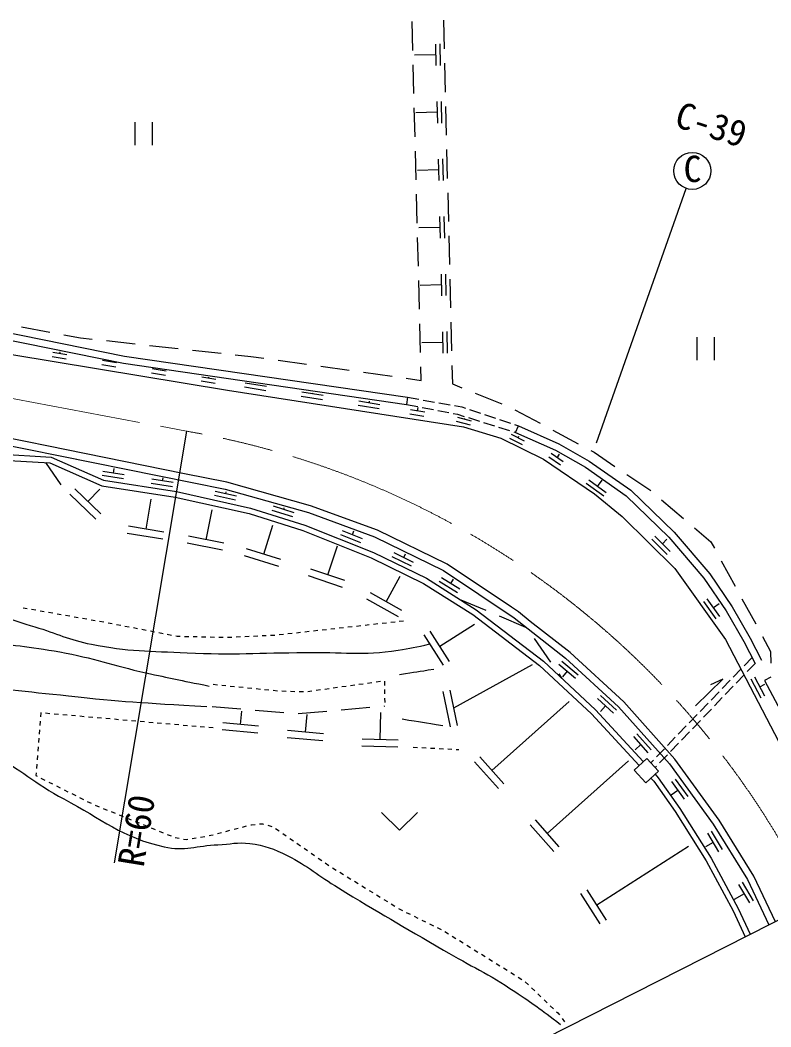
# Model space of a CAD drawing. Units: millimetres, scale not verified. Extents: x 40000 to 680000, y 20000 to 380000.
# Drawn here: x 192543 to 244740, y 239226 to 309197 of the extents above; entities that cross this region are included whole.
import ezdxf
from ezdxf.enums import TextEntityAlignment as Align

# ---------------------------------------------------------------- set-up
doc = ezdxf.new("R2010")
doc.units = ezdxf.units.MM
doc.header["$LTSCALE"] = 1000
doc.linetypes.add('CHAIN', pattern=[18.5, 12, -1.5, 3.5, -1.5])
for name, color, linetype, lineweight in [('M-BGD', 7, 'Continuous', 25), ('M-BMK', 2, 'CHAIN', 13), ('M-BMK-SRVR', 3, 'Continuous', 25), ('M-STR-STRC', 7, 'Continuous', 25)]:
    doc.layers.add(name, color=color, linetype=linetype, lineweight=lineweight)
doc.styles.add('ＭＳ ゴシック', font='')
doc.styles.get('ＭＳ ゴシック').set_extended_font_data('MS Gothic')

msp = doc.modelspace()

# ---------------------------------------------------------------- linework, layer by layer
at = {"layer": 'M-BGD'}
for p, q in [((219846, 307092), (219794, 309092)), ((221977, 309197), (222026, 307197)), ((221417, 307538), (221454, 306039)), ((221717, 307546), (221754, 306046)), ((221435, 306789), (219954, 306753)), ((219923, 304093), (219871, 306093)), ((222050, 306198), (222099, 304198)), ((220000, 301094), (219949, 303094)), ((221515, 303540), (221551, 302040)), ((221814, 303547), (221851, 302047)), ((222123, 303199), (222172, 301199)), ((221533, 302790), (220057, 302754)), ((200528, 302096), (200528, 300496)), ((201728, 302096), (201728, 300496)), ((222196, 300200), (222245, 298200)), ((220077, 298095), (220026, 300095)), ((221612, 299541), (221648, 298041)), ((221912, 299548), (221948, 298049)), ((221630, 298791), (220160, 298755)), ((220155, 295096), (220103, 297096)), ((222269, 297200), (222318, 295201)), ((221709, 295542), (221746, 294042)), ((222009, 295549), (222046, 294050)), ((221728, 294792), (220263, 294757)), ((220232, 292097), (220180, 294097)), ((222342, 294201), (222391, 292202)), ((220309, 289098), (220258, 291098)), ((221807, 291543), (221843, 290044)), ((222107, 291550), (222143, 290051)), ((222415, 291202), (222464, 289203)), ((221825, 290793), (220366, 290758)), ((191243, 287589), (199805, 285839)), ((192636, 287869), (194604, 287509)), ((220386, 286099), (220335, 288099)), ((222488, 288203), (222537, 286204)), ((191157, 287096), (199719, 285346)), ((195587, 287329), (196744, 287117)), ((196744, 287117), (197563, 287028)), ((198557, 286919), (200545, 286703)), ((221904, 287544), (221941, 286045)), ((222204, 287552), (222241, 286052)), ((239600, 287163), (239600, 285563)), ((240800, 287163), (240800, 285563)), ((201540, 286594), (203528, 286377)), ((204522, 286269), (206510, 286052)), ((221922, 286795), (220470, 286759)), ((195746, 285642), (194759, 285805)), ((195795, 285938), (194808, 286101)), ((195302, 286019), (195323, 286148)), ((199248, 285368), (198262, 285531)), ((199805, 285839), (219486, 282985)), ((207504, 285943), (208590, 285825)), ((208590, 285825), (209489, 285698)), ((210479, 285559), (212460, 285280)), ((199199, 285072), (198213, 285235)), ((198755, 285450), (198756, 285454)), ((199719, 285346), (219414, 282490)), ((202702, 284799), (201715, 284961)), ((202208, 284880), (202209, 284884)), ((213450, 285140), (215430, 284861)), ((220437, 284156), (220412, 285100)), ((222561, 285204), (222593, 283916)), ((202653, 284503), (201666, 284665)), ((206106, 283933), (205119, 284096)), ((206155, 284229), (205168, 284392)), ((205662, 284310), (205673, 284382)), ((216420, 284722), (218401, 284443)), ((219391, 284303), (220437, 284156)), ((209617, 283442), (208136, 283680)), ((209665, 283738), (208184, 283976)), ((208924, 283857), (208924, 283860)), ((222593, 283916), (223253, 283652)), ((213566, 282807), (212085, 283045)), ((213614, 283103), (212133, 283341)), ((212873, 283222), (212884, 283286)), ((217563, 282468), (216082, 282706)), ((216823, 282587), (216843, 282711)), ((219486, 282985), (219414, 282490)), ((219486, 282985), (220273, 282846)), ((220569, 282793), (221357, 282654)), ((224182, 283281), (226040, 282540)), ((217516, 282172), (216035, 282410)), ((219414, 282490), (220199, 282339)), ((220672, 281950), (219686, 282113)), ((220179, 282032), (220219, 282272)), ((220494, 282282), (221279, 282130)), ((221574, 282074), (222360, 281922)), ((221652, 282602), (222440, 282462)), ((222735, 282410), (223257, 282318)), ((223257, 282318), (223513, 282231)), ((223797, 282135), (224555, 281880)), ((226947, 282123), (228707, 281174)), ((220623, 281654), (219637, 281817)), ((222654, 281865), (222960, 281806)), ((223851, 281035), (222886, 281295)), ((222960, 281806), (223426, 281659)), ((223929, 281324), (222964, 281585)), ((223447, 281454), (223467, 281530)), ((223712, 281569), (224475, 281328)), ((224839, 281784), (225597, 281528)), ((225882, 281432), (226640, 281177)), ((204111, 280628), (199072, 250616)), ((224761, 281237), (225524, 280996)), ((225810, 280906), (226573, 280665)), ((226924, 281081), (227186, 280993)), ((226984, 280535), (227186, 280993)), ((227186, 280993), (229995, 279754)), ((229588, 280700), (231348, 279751)), ((194621, 279566), (190812, 280338)), ((227475, 279676), (226582, 280124)), ((227610, 279944), (226716, 280393)), ((226859, 280575), (226984, 280535)), ((226984, 280535), (229770, 279307)), ((227163, 280168), (227218, 280277)), ((195660, 279356), (194621, 279566)), ((203971, 277671), (195660, 279356)), ((229770, 279307), (231844, 278129)), ((229995, 279754), (232112, 278552)), ((232229, 279277), (232446, 279159)), ((190817, 278650), (194599, 278438)), ((190853, 279049), (194694, 278833)), ((194694, 278833), (198338, 277218)), ((230121, 278257), (229294, 278820)), ((230290, 278505), (229463, 279068)), ((229877, 278787), (230036, 279021)), ((232112, 278552), (234993, 276523)), ((232446, 279159), (233900, 278180)), ((194296, 278455), (195373, 276906)), ((194599, 278438), (198224, 276831)), ((199768, 277601), (198286, 277833)), ((199027, 277717), (199076, 278026)), ((231844, 278129), (234674, 276137)), ((199722, 277305), (198240, 277537)), ((198338, 277218), (203405, 276424)), ((203187, 277066), (201705, 277298)), ((202446, 277182), (202480, 277396)), ((206911, 277075), (203971, 277671)), ((233296, 276346), (232081, 277226)), ((232689, 276786), (233005, 277222)), ((234729, 277621), (236323, 276548)), ((198149, 274878), (196349, 276612)), ((197249, 275745), (198078, 276605)), ((198224, 276831), (203331, 276031)), ((203141, 276769), (201659, 277001)), ((203405, 276424), (208566, 275283)), ((207580, 276115), (206115, 276439)), ((206847, 276277), (206878, 276414)), ((212737, 275450), (206911, 277075)), ((233120, 276103), (231905, 276983)), ((234993, 276523), (238009, 273616)), ((236323, 276548), (236383, 276497)), ((197802, 274517), (196002, 276252)), ((201303, 273814), (201651, 275905)), ((203331, 276031), (208463, 274896)), ((207515, 275822), (206050, 276146)), ((234674, 276137), (237644, 273273)), ((237146, 275850), (238671, 274557)), ((205479, 273084), (205885, 275165)), ((208566, 275283), (212336, 274098)), ((211495, 274677), (210064, 275126)), ((211585, 274963), (210154, 275413)), ((210869, 275188), (210901, 275289)), ((217383, 273738), (212737, 275450)), ((208463, 274896), (212201, 273721)), ((202536, 273609), (200070, 274019)), ((209481, 272075), (210119, 274097)), ((212201, 273721), (216948, 271829)), ((212336, 274098), (217110, 272195)), ((216338, 273149), (214945, 273704)), ((215642, 273426), (215750, 273700)), ((222229, 271379), (217383, 273738)), ((238009, 273616), (240485, 270708)), ((239434, 273910), (240577, 272940)), ((202454, 273116), (199988, 273525)), ((206706, 272844), (204252, 273323)), ((216227, 272870), (214834, 273425)), ((237522, 272059), (236453, 273111)), ((237732, 272272), (236664, 273325)), ((237198, 272799), (237517, 273122)), ((237644, 273273), (240088, 270404)), ((240577, 272940), (240816, 272501)), ((206610, 272354), (204156, 272833)), ((210673, 271699), (208289, 272452)), ((213941, 270643), (214618, 272652)), ((217110, 272195), (220789, 270401)), ((210523, 271223), (208139, 271975)), ((216948, 271829), (220594, 270051)), ((219755, 271239), (218407, 271897)), ((219887, 271508), (218539, 272166)), ((219213, 271837), (219348, 272114)), ((241294, 271622), (242250, 269865)), ((215125, 270243), (212756, 271042)), ((226701, 268386), (222229, 271379)), ((214965, 269769), (212596, 270568)), ((217995, 268775), (218977, 270548)), ((220789, 270401), (224253, 268211)), ((222953, 269388), (221685, 270189)), ((223113, 269641), (221845, 270443)), ((222479, 270042), (222663, 270333)), ((240088, 270404), (241624, 268153)), ((240485, 270708), (242047, 268420)), ((220594, 270051), (224025, 267882)), ((218846, 267732), (216659, 268944)), ((219088, 268169), (216901, 269381)), ((223077, 268955), (224920, 268178)), ((240947, 267579), (240077, 268800)), ((241192, 267753), (240321, 268974)), ((242728, 268987), (243684, 267230)), ((192745, 268361), (193041, 268309)), ((193336, 268257), (193631, 268205)), ((193927, 268153), (194222, 268100)), ((194518, 268048), (194813, 267996)), ((224253, 268211), (228920, 264639)), ((227185, 268062), (226701, 268386)), ((227995, 267405), (227185, 268062)), ((240756, 268364), (241154, 268647)), ((241624, 268153), (242865, 266008)), ((242047, 268420), (243303, 266248)), ((195109, 267944), (195404, 267891)), ((195699, 267839), (195995, 267787)), ((196290, 267735), (196586, 267682)), ((196881, 267630), (197176, 267578)), ((197472, 267526), (197767, 267473)), ((198063, 267421), (198358, 267369)), ((198653, 267314), (198947, 267257)), ((217713, 267284), (218012, 267317)), ((218310, 267350), (218608, 267383)), ((218906, 267416), (219204, 267449)), ((224025, 267882), (228662, 264333)), ((225842, 267790), (227685, 267013)), ((230791, 265242), (227995, 267405)), ((199242, 267200), (199537, 267143)), ((199831, 267086), (200126, 267029)), ((200420, 266972), (200715, 266915)), ((201009, 266858), (201304, 266801)), ((201598, 266744), (201893, 266687)), ((202187, 266630), (202482, 266573)), ((211750, 266623), (212048, 266656)), ((212346, 266689), (212644, 266722)), ((212943, 266755), (213241, 266788)), ((213539, 266821), (213837, 266854)), ((214135, 266887), (214434, 266920)), ((214732, 266953), (215030, 266986)), ((215328, 267020), (215626, 267053)), ((215924, 267086), (216223, 267119)), ((216521, 267152), (216819, 267185)), ((217117, 267218), (217415, 267251)), ((222400, 264626), (221059, 266736)), ((221730, 265681), (224140, 267213)), ((202776, 266516), (203071, 266459)), ((203365, 266402), (203470, 266381)), ((203470, 266381), (203663, 266377)), ((203963, 266369), (204263, 266362)), ((204563, 266355), (204863, 266348)), ((205163, 266340), (205463, 266333)), ((205763, 266326), (206063, 266319)), ((206363, 266312), (206663, 266304)), ((206962, 266307), (207262, 266321)), ((207562, 266335), (207861, 266349)), ((208161, 266363), (208461, 266377)), ((208760, 266391), (209060, 266405)), ((209360, 266418), (209660, 266432)), ((209959, 266446), (210259, 266460)), ((210557, 266491), (210855, 266524)), ((211154, 266557), (211452, 266590)), ((221978, 264358), (220637, 266468)), ((228279, 266222), (229420, 264579)), ((242865, 266008), (243649, 264492)), ((243303, 266248), (244093, 264722)), ((244162, 266352), (244723, 265321)), ((234514, 261818), (230791, 265242)), ((244723, 265321), (244734, 264495)), ((228920, 264639), (232546, 261265)), ((230203, 264654), (231348, 263685)), ((243441, 264894), (242886, 264318)), ((243649, 264492), (243095, 263915)), ((222693, 261406), (228167, 264402)), ((228662, 264333), (232262, 260982)), ((230009, 264425), (231154, 263456)), ((230582, 263941), (230261, 263562)), ((242678, 264102), (242122, 263527)), ((216696, 263119), (216993, 263161)), ((217290, 263202), (217588, 263243)), ((217867, 263263), (217872, 262963)), ((229990, 263757), (230213, 263436)), ((241914, 263311), (241359, 262735)), ((242887, 263699), (242333, 263122)), ((244057, 262065), (243366, 263396)), ((244324, 262204), (243632, 263534)), ((244746, 263535), (244304, 263302)), ((244304, 263302), (251443, 249777)), ((205961, 263036), (206259, 263006)), ((206558, 262976), (206856, 262946)), ((207155, 262916), (207453, 262886)), ((207752, 262856), (208050, 262826)), ((208349, 262796), (208647, 262766)), ((208946, 262736), (209244, 262706)), ((209543, 262676), (209841, 262646)), ((210140, 262616), (210438, 262586)), ((210738, 262572), (211038, 262563)), ((211337, 262555), (211637, 262546)), ((211937, 262538), (212237, 262529)), ((212536, 262544), (212833, 262585)), ((213130, 262626), (213427, 262667)), ((213724, 262708), (214022, 262749)), ((214319, 262791), (214616, 262832)), ((214913, 262873), (215210, 262914)), ((215507, 262955), (215805, 262996)), ((216102, 263037), (216399, 263078)), ((217878, 262663), (217883, 262363)), ((222459, 260080), (221947, 262527)), ((222948, 260182), (222437, 262629)), ((241151, 262519), (240595, 261943)), ((242126, 262905), (241571, 262328)), ((243978, 262869), (244318, 263046)), ((217888, 262063), (217894, 261763)), ((225341, 257053), (230711, 261842)), ((232691, 262042), (233795, 261027)), ((232894, 262263), (233998, 261248)), ((238074, 257823), (234514, 261818)), ((240387, 261727), (239832, 261151)), ((241364, 262112), (240810, 261535)), ((193986, 261048), (193964, 260776)), ((194013, 261046), (193986, 261048)), ((194610, 260994), (194311, 261020)), ((205890, 261502), (207883, 261327)), ((207875, 260247), (207959, 261178)), ((208879, 261239), (210871, 261064)), ((211867, 261005), (213860, 261178)), ((214856, 261265), (216848, 261438)), ((217573, 259194), (217621, 261065)), ((217845, 261525), (217898, 261529)), ((232546, 261265), (235871, 257665)), ((233243, 261535), (232884, 261144)), ((240602, 261318), (240048, 260741)), ((193940, 260477), (193916, 260178)), ((195208, 260941), (194909, 260967)), ((195806, 260889), (195507, 260915)), ((196403, 260836), (196105, 260863)), ((197001, 260784), (196702, 260810)), ((197599, 260732), (197300, 260758)), ((198196, 260679), (197898, 260705)), ((198794, 260627), (198495, 260653)), ((199392, 260574), (199093, 260601)), ((199990, 260522), (199691, 260548)), ((200587, 260470), (200288, 260496)), ((201185, 260417), (200886, 260443)), ((201783, 260365), (201484, 260391)), ((202380, 260313), (202082, 260339)), ((209120, 260135), (206630, 260358)), ((212387, 259711), (212497, 260940)), ((232262, 260982), (235576, 257396)), ((239624, 260935), (239068, 260359)), ((239840, 260525), (239286, 259948)), ((193892, 259879), (193868, 259580)), ((202978, 260260), (202679, 260286)), ((203576, 260208), (203277, 260234)), ((204174, 260155), (203875, 260182)), ((204771, 260103), (204472, 260129)), ((205369, 260051), (205070, 260077)), ((205967, 259998), (205668, 260024)), ((209076, 259637), (206586, 259860)), ((213632, 259600), (211142, 259823)), ((235419, 259600), (236417, 258480)), ((238860, 260143), (238305, 259567)), ((239078, 259731), (238524, 259154)), ((193844, 259281), (193820, 258982)), ((213588, 259102), (211098, 259325)), ((218822, 259162), (216323, 259227)), ((235195, 259400), (236193, 258280)), ((238097, 259351), (237542, 258775)), ((238316, 258938), (237762, 258361)), ((193796, 258682), (193772, 258383)), ((218809, 258662), (216310, 258727)), ((219872, 258666), (220172, 258650)), ((220472, 258635), (220771, 258620)), ((221071, 258605), (221370, 258589)), ((221670, 258574), (221970, 258559)), ((222269, 258544), (222569, 258528)), ((222869, 258513), (223049, 258504)), ((235694, 258840), (235298, 258487)), ((237333, 258559), (236778, 257983)), ((193748, 258084), (193724, 257785)), ((225800, 255787), (224136, 257653)), ((226173, 256120), (224509, 257986)), ((229198, 252673), (234850, 257714)), ((236570, 257767), (236392, 257583)), ((237555, 258144), (237001, 257567)), ((241142, 253589), (238074, 257823)), ((193652, 256888), (193636, 256687)), ((193700, 257486), (193676, 257187)), ((236793, 257351), (236696, 257250)), ((193636, 256687), (193724, 256643)), ((193992, 256509), (194260, 256375)), ((194528, 256240), (194797, 256106)), ((236390, 256514), (236596, 256292)), ((236596, 256292), (238082, 254186)), ((236686, 256784), (236907, 256544)), ((236907, 256544), (238415, 254408)), ((237839, 256272), (238719, 255058)), ((238082, 256448), (238962, 255233)), ((195065, 255972), (195333, 255838)), ((195602, 255704), (195870, 255570)), ((196138, 255435), (196407, 255301)), ((238279, 255665), (237817, 255330)), ((196675, 255167), (196943, 255033)), ((197212, 254899), (197480, 254765)), ((197751, 254636), (198029, 254524)), ((198307, 254411), (198585, 254298)), ((198863, 254185), (199141, 254072)), ((217671, 254136), (218921, 252886)), ((220171, 254136), (218921, 252886)), ((238082, 254186), (240241, 250761)), ((238415, 254408), (240587, 250962)), ((199419, 253960), (199697, 253847)), ((199975, 253734), (200253, 253621)), ((200531, 253508), (200809, 253396)), ((208632, 253276), (208880, 253300)), ((209178, 253329), (209386, 253348)), ((209386, 253348), (209474, 253324)), ((230030, 251740), (228366, 253606)), ((243562, 249699), (241142, 253589)), ((201087, 253283), (201365, 253170)), ((201643, 253057), (201921, 252944)), ((202199, 252832), (202477, 252719)), ((202755, 252606), (203033, 252493)), ((206260, 252659), (206550, 252735)), ((206841, 252810), (207131, 252886)), ((207421, 252961), (207711, 253037)), ((208002, 253112), (208292, 253188)), ((208582, 253264), (208632, 253276)), ((209763, 253243), (210052, 253163)), ((210308, 253012), (210555, 252841)), ((210801, 252670), (211048, 252499)), ((229657, 251407), (227993, 253273)), ((240337, 252682), (241099, 251390)), ((240595, 252835), (241357, 251543)), ((203315, 252393), (203609, 252336)), ((203904, 252279), (204082, 252244)), ((204082, 252244), (204199, 252264)), ((204494, 252315), (204790, 252366)), ((205086, 252417), (205381, 252468)), ((205677, 252519), (205805, 252541)), ((205805, 252541), (205970, 252583)), ((211295, 252329), (211541, 252158)), ((211788, 251987), (212035, 251816)), ((240718, 252036), (240205, 251734)), ((212281, 251646), (212528, 251475)), ((212774, 251304), (213021, 251133)), ((232632, 247706), (239019, 251777)), ((213268, 250962), (213514, 250792)), ((213761, 250621), (214008, 250450)), ((240241, 250761), (242114, 247283)), ((240587, 250962), (242471, 247462)), ((214258, 250285), (214514, 250128)), ((214769, 249971), (215025, 249814)), ((215281, 249657), (215536, 249500)), ((215792, 249343), (216047, 249186)), ((242497, 249127), (243259, 247835)), ((242755, 249279), (243517, 247987)), ((245051, 246530), (243562, 249699)), ((216303, 249028), (216558, 248871)), ((216814, 248714), (217070, 248557)), ((217325, 248400), (217581, 248243)), ((232882, 246383), (231538, 248491)), ((233303, 246652), (231960, 248760)), ((242878, 248481), (242192, 248077)), ((217836, 248086), (218092, 247929)), ((218347, 247771), (218603, 247614)), ((218858, 247457), (218988, 247377)), ((218988, 247377), (219121, 247312)), ((219390, 247180), (219659, 247048)), ((242114, 247283), (242951, 245482)), ((242471, 247462), (243308, 245663)), ((219929, 246916), (220198, 246783)), ((220467, 246651), (220736, 246519)), ((221006, 246386), (221275, 246254)), ((221544, 246122), (221813, 245990)), ((222081, 245855), (222336, 245696)), ((222591, 245538), (222846, 245379)), ((223100, 245221), (223355, 245063)), ((223610, 244904), (223864, 244746)), ((224119, 244587), (224374, 244429)), ((224629, 244270), (224883, 244112)), ((225138, 243953), (225393, 243795)), ((225648, 243636), (225902, 243478)), ((226157, 243319), (226412, 243161)), ((226666, 243002), (226921, 242844)), ((227176, 242685), (227431, 242527)), ((227668, 242346), (227885, 242139)), ((228102, 241932), (228320, 241725)), ((228537, 241518), (228754, 241311)), ((228971, 241105), (229189, 240898)), ((229406, 240691), (229623, 240484)), ((229840, 240277), (229925, 240196)), ((229925, 240196), (230036, 240051)), ((230218, 239812), (230400, 239574))]:
    msp.add_line(p, q, dxfattribs=at)
for points in [[(69872, 254909), (77494, 260087), (89165, 268891), (92739, 271415), (101301, 276584), (110239, 280111), (113362, 281080), (125154, 283746), (139962, 286748), (151108, 288094), (161231, 288659), (170547, 288498), (179270, 287852), (188854, 286475), (206951, 283484), (223373, 280927), (225973, 280134), (228929, 278674), (232473, 276263), (234412, 274702), (238073, 271094), (241591, 266158), (250383, 249249)], [(112678, 273165), (120701, 275965), (130070, 278442), (137231, 279896), (145470, 281161), (152416, 281861), (159604, 282292), (163993, 282265), (171154, 282211), (182570, 281188), (190721, 279847), (206794, 276589), (212583, 274973), (217187, 273277), (221979, 270944), (226888, 267659), (230469, 264859), (234157, 261467), (237684, 257509), (240726, 253309), (243122, 249460), (244599, 246317)], [(239503, 261534), (241406, 263382), (240544, 263005)]]:
    msp.add_lwpolyline(points, dxfattribs=at)
msp.add_lwpolyline([(235228, 257078), (236038, 256192), (236924, 257001), (236114, 257887)], close=True, dxfattribs=at)
for points, knots in [([(142454, 276381), (147604, 277286), (149318, 277739), (153762, 277649), (156469, 277595), (158000, 277521), (160671, 277072), (163726, 276557), (165381, 275930), (168290, 274864), (170993, 273873), (172469, 273207), (175075, 271983), (176164, 271471), (176729, 271091), (177821, 270583), (178761, 270146), (179273, 269841), (180271, 269560), (182038, 269062), (183080, 268986), (184901, 268752), (186526, 268544), (187464, 268647), (189075, 268349), (190874, 268015), (191817, 267554), (193571, 267029), (195110, 266568), (195926, 266131), (197501, 265818), (200059, 265309), (201546, 265344), (204151, 265225), (207355, 265079), (209156, 265213), (212363, 265252), (214887, 265284), (216332, 265014), (218824, 265414), (219692, 265553), (220022, 265592), (221031, 265847)], [0, 0, 0, 0, 1, 1, 1, 2, 2, 2, 3, 3, 3, 4, 4, 4, 5, 5, 5, 6, 6, 6, 7, 7, 7, 8, 8, 8, 9, 9, 9, 10, 10, 10, 11, 11, 11, 12, 12, 12, 13, 13, 13, 14, 14, 14, 14]), ([(119713, 267595), (121898, 268159), (122473, 268302), (124226, 268809), (125620, 269211), (126372, 269540), (127780, 269886), (130369, 270521), (131893, 270512), (134511, 271016), (136463, 271392), (137574, 271541), (139492, 272066), (141336, 272571), (142299, 273078), (144122, 273655), (146322, 274350), (147523, 274918), (149803, 275270), (151549, 275540), (152562, 275317), (154326, 275216), (156640, 275084), (157932, 274899), (160222, 274543), (162326, 274217), (163513, 274020), (165553, 273412), (168122, 272647), (169420, 271818), (171853, 270693), (173181, 270079), (173881, 269647), (175192, 268997), (177121, 268039), (178048, 267067), (180145, 266574), (181778, 266190), (182753, 266355), (184426, 266251), (186507, 266121), (187681, 266173), (189757, 265982), (191931, 265782), (193154, 265666), (195303, 265282), (197672, 264858), (198942, 264355), (201291, 263835), (203007, 263455), (203565, 263337), (205695, 262912)], [0, 0, 0, 0, 1, 1, 1, 2, 2, 2, 3, 3, 3, 4, 4, 4, 5, 5, 5, 6, 6, 6, 7, 7, 7, 8, 8, 8, 9, 9, 9, 10, 10, 10, 11, 11, 11, 12, 12, 12, 13, 13, 13, 14, 14, 14, 15, 15, 15, 16, 16, 16, 17, 17, 17, 17]), ([(94077, 232820), (94820, 234525), (95018, 234981), (95574, 236386), (96154, 237853), (96382, 238711), (96974, 240173), (97802, 242222), (98285, 243365), (99271, 245343), (100042, 246889), (100561, 247713), (101497, 249166), (102740, 251095), (103551, 252103), (104997, 253886), (106000, 255123), (106590, 255802), (107743, 256901), (109090, 258186), (109965, 258776), (111476, 259863), (112894, 260882), (113690, 261475), (115245, 262268), (116937, 263131), (117950, 263493), (119750, 264099), (122080, 264883), (123443, 265132), (125817, 265768), (128302, 266434), (129730, 266681), (132189, 267437), (134946, 268286), (136462, 268850), (139171, 269842), (140830, 270450), (141716, 270908), (143389, 271476), (145014, 272027), (145921, 272361), (147589, 272768), (148978, 273108), (149771, 273283), (151196, 273396), (153028, 273542), (154065, 273363), (155899, 273253), (157607, 273150), (158568, 273095), (160260, 272840), (161901, 272593), (162814, 272396), (164425, 271996), (165931, 271622), (166784, 271414), (168230, 270848), (170124, 270105), (171074, 269437), (172878, 268496), (174383, 267712), (175160, 267141), (176701, 266432), (178292, 265701), (179224, 265372), (180901, 264871), (183662, 264045), (185266, 263784), (188099, 263255), (191122, 262691), (192849, 262564), (195906, 262232), (199650, 261826), (200904, 261766), (205518, 261487)], [0, 0, 0, 0, 1, 1, 1, 2, 2, 2, 3, 3, 3, 4, 4, 4, 5, 5, 5, 6, 6, 6, 7, 7, 7, 8, 8, 8, 9, 9, 9, 10, 10, 10, 11, 11, 11, 12, 12, 12, 13, 13, 13, 14, 14, 14, 15, 15, 15, 16, 16, 16, 17, 17, 17, 18, 18, 18, 19, 19, 19, 20, 20, 20, 21, 21, 21, 22, 22, 22, 23, 23, 23, 24, 24, 24, 25, 25, 25, 25]), ([(105456, 244307), (105818, 245377), (105924, 245673), (106264, 246533), (106684, 247595), (106929, 248190), (107448, 249207), (108257, 250791), (108828, 251615), (109746, 253138), (110442, 254293), (110741, 255006), (111576, 256064), (112376, 257076), (112891, 257594), (113838, 258469), (114698, 259263), (115210, 259698), (116225, 260282), (118243, 261441), (119547, 261764), (121753, 262507), (123907, 263232), (125219, 263254), (127425, 263799), (130461, 264550), (132165, 264968), (135161, 265864), (138236, 266783), (139889, 267513), (142951, 268475), (145608, 269310), (147038, 270062), (149789, 270494), (152151, 270866), (153511, 270875), (155901, 270817), (157794, 270772), (158864, 270659), (160720, 270279), (163447, 269721), (164890, 269060), (167531, 268179), (170485, 267194), (172151, 266667), (175043, 265514), (177749, 264435), (179187, 263648), (181827, 262417), (185263, 260815), (187242, 260019), (190577, 258217), (192611, 257119), (193541, 256145), (195585, 255067), (198255, 253660), (199611, 252390), (202558, 251738), (203983, 251423), (204833, 251824), (206291, 251882), (207161, 251916), (207655, 252087), (208517, 251971), (209576, 251829), (210166, 251610), (211119, 251128), (212584, 250387), (213273, 249740), (214673, 248884), (217505, 247153), (219124, 246237), (221987, 244559), (223918, 243427), (225081, 242922), (226941, 241678), (228214, 240827), (228652, 240517), (230121, 239386)], [0, 0, 0, 0, 1, 1, 1, 2, 2, 2, 3, 3, 3, 4, 4, 4, 5, 5, 5, 6, 6, 6, 7, 7, 7, 8, 8, 8, 9, 9, 9, 10, 10, 10, 11, 11, 11, 12, 12, 12, 13, 13, 13, 14, 14, 14, 15, 15, 15, 16, 16, 16, 17, 17, 17, 18, 18, 18, 19, 19, 19, 20, 20, 20, 21, 21, 21, 22, 22, 22, 23, 23, 23, 24, 24, 24, 25, 25, 25, 26, 26, 26, 26])]:
    msp.add_open_spline(points, degree=3, knots=knots, dxfattribs=at)
for points in [[(218931, 263716), (220124, 263904), (220124, 263904), (221318, 264093)], [(219110, 260629), (220520, 260400), (220520, 260400), (221929, 260172)]]:
    msp.add_open_spline(points, degree=3, dxfattribs=at)
at = {"layer": 'M-BMK'}
msp.add_line((189043, 283455), (204111, 280628), dxfattribs=at)
msp.add_arc((193938, 221728), 59772, 25.94789, 80.20154, dxfattribs=at)
at = {"layer": 'M-BMK-SRVR'}
msp.add_line((225060, 236414), (271535, 259970), dxfattribs=at)
at = {"layer": 'M-STR-STRC'}
msp.add_line((232609, 279814), (238852, 297501), dxfattribs=at)
msp.add_circle((239275, 298719), 1289, dxfattribs=at)

# ---------------------------------------------------------------- texts
at = {"layer": 'M-BGD', "style": 'ＭＳ ゴシック'}
msp.add_text('R=60', height=1833, rotation=80.68, dxfattribs=at).set_placement((201669, 250173), align=Align.BOTTOM_LEFT)
at = {"layer": 'M-STR-STRC', "style": 'ＭＳ ゴシック'}
msp.add_text('C-39', height=1833, rotation=342.274, dxfattribs=at).set_placement((237782, 301307), align=Align.BOTTOM_LEFT)
msp.add_text('C', height=1833, dxfattribs=at).set_placement((238670, 297393), align=Align.BOTTOM_LEFT)

doc.saveas('drawing.dxf')
